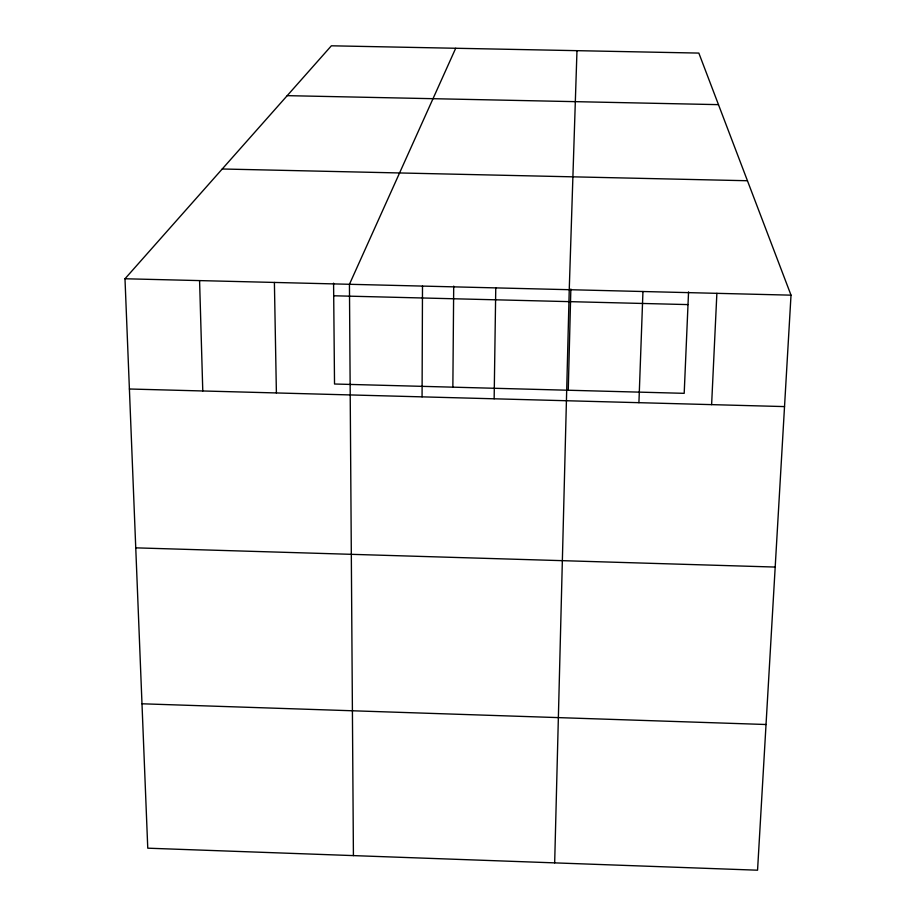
<?xml version="1.0" encoding="UTF-8"?>
<svg xmlns="http://www.w3.org/2000/svg" width="916" height="916" viewBox="0 0 916 916"><rect width="100%" height="100%" fill="white"/><g stroke="black" fill="none" stroke-linecap="round" stroke-linejoin="round"><path stroke-width="1.37" d="M422.07 396.868L422.494 286.09M452.859 387.159L453.706 286.124M494.148 398.792L495.762 287.899M554.672 862.872L569.248 289.708L576.977 50.666M568.252 390.239L570.851 288.998M638.921 402.685L642.952 291.517M688.557 291.895L684.195 393.33L334.523 384.01L333.584 283.159M711.618 404.632L716.873 293.338M791.012 295.158L757.555 870.2L147.762 848.182L124.988 278.762L331.374 45.8L698.839 53.082L791.012 295.158L124.988 278.762M455.71 48.262L349.443 284.292L353.416 855.601M287.212 95.653L718.465 104.642M222.233 168.991L747.445 180.738M333.699 295.776L688.008 304.593M129.396 389.002L784.531 406.59M135.751 547.848L775.199 567.061M141.991 703.786L766.028 724.51M199.574 280.605L202.779 390.972M274.399 282.449L276.392 392.953"/></g></svg>
